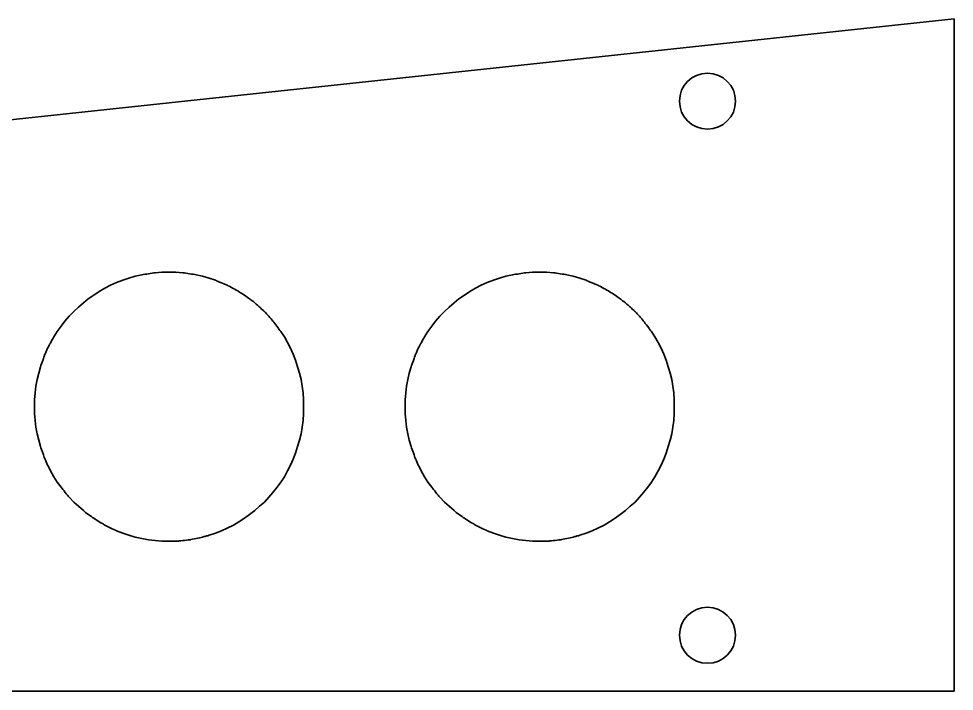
# Model space of a CAD drawing. Header units: centimetres. Extents: x 31 to 203, y -110 to 27.
# Drawn here: x 44.22 to 52.56, y -35.46 to -29.46 of the extents above; entities that cross this region are included whole.
import ezdxf

# ---------------------------------------------------------------- set-up
doc = ezdxf.new("R2010")
doc.units = ezdxf.units.CM
doc.header["$MEASUREMENT"] = 0
doc.layers.add('Layer 1', color=7, linetype='Continuous')

msp = doc.modelspace()

# ---------------------------------------------------------------- linework, layer by layer
at = {"layer": 'Layer 1', "lineweight": 35}
for points in [[(38.56124, -30.96074), (38.56124, -30.96074), (52.56124, -29.46074), (52.56124, -29.46074)], [(52.56124, -29.46074), (52.56124, -29.46074), (52.56124, -35.46074), (52.56124, -35.46074)], [(52.56124, -35.46074), (52.56124, -35.46074), (38.56124, -35.46074), (38.56124, -35.46074)]]:
    msp.add_open_spline(points, degree=3, dxfattribs=at)
for points in [[(50.61124, -30.19644), (50.61124, -30.05837), (50.49931, -29.94644), (50.36124, -29.94644), (50.22317, -29.94644), (50.11124, -30.05837), (50.11124, -30.19644), (50.11124, -30.33451), (50.22317, -30.44644), (50.36124, -30.44644), (50.49931, -30.44644), (50.61124, -30.33451), (50.61124, -30.19644)], [(50.61124, -34.96074), (50.61124, -34.82267), (50.49931, -34.71074), (50.36124, -34.71074), (50.22317, -34.71074), (50.11124, -34.82267), (50.11124, -34.96074), (50.11124, -35.09881), (50.22317, -35.21074), (50.36124, -35.21074), (50.49931, -35.21074), (50.61124, -35.09881), (50.61124, -34.96074)]]:
    msp.add_open_spline(points, degree=3, knots=[0, 0, 0, 0, 0.25, 0.25, 0.25, 0.5, 0.5, 0.5, 0.75, 0.75, 0.75, 1, 1, 1, 1], dxfattribs=at)
at = {"layer": 'Layer 1', "color": 250, "lineweight": 35}
for points in [[(45.56223, -31.72261), (45.56223, -31.72261), (45.49818, -31.72261), (45.49818, -31.72261), (45.49818, -31.72261), (45.43813, -31.72862), (45.43813, -31.72862), (45.43813, -31.72862), (45.42613, -31.72862), (45.42613, -31.72862), (45.42613, -31.72862), (45.41211, -31.73062), (45.41211, -31.73062), (45.41211, -31.73062), (45.3941, -31.73262), (45.3941, -31.73262), (45.3941, -31.73262), (45.37809, -31.73662), (45.37809, -31.73662), (45.37809, -31.73662), (45.36207, -31.73862), (45.36207, -31.73862), (45.36207, -31.73862), (45.34606, -31.74063), (45.34606, -31.74063), (45.34606, -31.74063), (45.33204, -31.74263), (45.33204, -31.74263), (45.33204, -31.74263), (45.32003, -31.74663), (45.32003, -31.74663), (45.32003, -31.74663), (45.25998, -31.75864), (45.25998, -31.75864), (45.25998, -31.75864), (45.20394, -31.77465), (45.20394, -31.77465), (45.20394, -31.77465), (45.14989, -31.79467), (45.14989, -31.79467), (45.14989, -31.79467), (45.09384, -31.81469), (45.09384, -31.81469), (45.09384, -31.81469), (45.0398, -31.83871), (45.0398, -31.83871), (45.0398, -31.83871), (44.98976, -31.86473), (44.98976, -31.86473), (44.98976, -31.86473), (44.93971, -31.89475), (44.93971, -31.89475), (44.93971, -31.89475), (44.88967, -31.92678), (44.88967, -31.92678), (44.88967, -31.92678), (44.84163, -31.96081), (44.84163, -31.96081), (44.84163, -31.96081), (44.7976, -31.99484), (44.7976, -31.99484), (44.7976, -31.99484), (44.75356, -32.03287), (44.75356, -32.03287), (44.75356, -32.03287), (44.71353, -32.0729), (44.71353, -32.0729), (44.71353, -32.0729), (44.67149, -32.11294), (44.67149, -32.11294), (44.67149, -32.11294), (44.63346, -32.15897), (44.63346, -32.15897), (44.63346, -32.15897), (44.59944, -32.20301), (44.59944, -32.20301), (44.59944, -32.20301), (44.5654, -32.25105), (44.5654, -32.25105), (44.5654, -32.25105), (44.53538, -32.29909), (44.53538, -32.29909), (44.53538, -32.29909), (44.52937, -32.3091), (44.52937, -32.3091), (44.52937, -32.3091), (44.52337, -32.31911), (44.52337, -32.31911), (44.52337, -32.31911), (44.51736, -32.32711), (44.51736, -32.32711), (44.51736, -32.32711), (44.51336, -32.33712), (44.51336, -32.33712), (44.51336, -32.33712), (44.50735, -32.34713), (44.50735, -32.34713), (44.50735, -32.34713), (44.50335, -32.35514), (44.50335, -32.35514), (44.50335, -32.35514), (44.50135, -32.35714), (44.50135, -32.35714), (44.50135, -32.35714), (44.50135, -32.35914), (44.50135, -32.35914), (44.50135, -32.35914), (44.49935, -32.36114), (44.49935, -32.36114), (44.49935, -32.36114), (44.49935, -32.36314), (44.49935, -32.36314), (44.49935, -32.36314), (44.49735, -32.36314), (44.49735, -32.36314), (44.49735, -32.36314), (44.49735, -32.36515), (44.49735, -32.36515), (44.49735, -32.36515), (44.49534, -32.36715), (44.49534, -32.36715), (44.49534, -32.36715), (44.49534, -32.36915), (44.49534, -32.36915), (44.49534, -32.36915), (44.49334, -32.37315), (44.49334, -32.37315), (44.49334, -32.37315), (44.48734, -32.38716), (44.48734, -32.38716), (44.48734, -32.38716), (44.47933, -32.40118), (44.47933, -32.40118), (44.47933, -32.40118), (44.47333, -32.41519), (44.47333, -32.41519), (44.47333, -32.41519), (44.46732, -32.4292), (44.46732, -32.4292), (44.46732, -32.4292), (44.46332, -32.43921), (44.46332, -32.43921), (44.46332, -32.43921), (44.45732, -32.44922), (44.45732, -32.44922), (44.45732, -32.44922), (44.45531, -32.45322), (44.45531, -32.45322), (44.45531, -32.45322), (44.45131, -32.46323), (44.45131, -32.46323), (44.45131, -32.46323), (44.45131, -32.46523), (44.45131, -32.46523), (44.45131, -32.46523), (44.4453, -32.47924), (44.4453, -32.47924), (44.4453, -32.47924), (44.44131, -32.49325), (44.44131, -32.49325), (44.44131, -32.49325), (44.43529, -32.50927), (44.43529, -32.50927), (44.43529, -32.50927), (44.42929, -32.52528), (44.42929, -32.52528), (44.42929, -32.52528), (44.42328, -32.53929), (44.42328, -32.53929), (44.42328, -32.53929), (44.41928, -32.5533), (44.41928, -32.5533), (44.41928, -32.5533), (44.41528, -32.56531), (44.41528, -32.56531), (44.41528, -32.56531), (44.39926, -32.62136), (44.39926, -32.62136), (44.39926, -32.62136), (44.38525, -32.67941), (44.38525, -32.67941), (44.38525, -32.67941), (44.37524, -32.73946), (44.37524, -32.73946), (44.37524, -32.73946), (44.36724, -32.79951), (44.36724, -32.79951), (44.36724, -32.79951), (44.36323, -32.85956), (44.36323, -32.85956), (44.36323, -32.85956), (44.36323, -32.87357), (44.36323, -32.87357), (44.36323, -32.87357), (44.36124, -32.88758), (44.36124, -32.88758), (44.36124, -32.88758), (44.36124, -32.9056), (44.36124, -32.9056), (44.36124, -32.9056), (44.36124, -32.92161), (44.36124, -32.92161), (44.36124, -32.92161), (44.36124, -32.93962), (44.36124, -32.93962), (44.36124, -32.93962), (44.36124, -32.95564), (44.36124, -32.95564), (44.36124, -32.95564), (44.36323, -32.96965), (44.36323, -32.96965), (44.36323, -32.96965), (44.36323, -32.98366), (44.36323, -32.98366), (44.36323, -32.98366), (44.36724, -33.04371), (44.36724, -33.04371), (44.36724, -33.04371), (44.37524, -33.10376), (44.37524, -33.10376), (44.37524, -33.10376), (44.38525, -33.16381), (44.38525, -33.16381), (44.38525, -33.16381), (44.39926, -33.22186), (44.39926, -33.22186), (44.39926, -33.22186), (44.41528, -33.27791), (44.41528, -33.27791), (44.41528, -33.27791), (44.41928, -33.28992), (44.41928, -33.28992), (44.41928, -33.28992), (44.42328, -33.30393), (44.42328, -33.30393), (44.42328, -33.30393), (44.42929, -33.31994), (44.42929, -33.31994), (44.42929, -33.31994), (44.43529, -33.33395), (44.43529, -33.33395), (44.43529, -33.33395), (44.44131, -33.34997), (44.44131, -33.34997), (44.44131, -33.34997), (44.4453, -33.36398), (44.4453, -33.36398), (44.4453, -33.36398), (44.44931, -33.37399), (44.44931, -33.37399), (44.44931, -33.37399), (44.45331, -33.38399), (44.45331, -33.38399), (44.45331, -33.38399), (44.45531, -33.386), (44.45531, -33.386), (44.45531, -33.386), (44.45531, -33.39), (44.45531, -33.39), (44.45531, -33.39), (44.45732, -33.392), (44.45732, -33.392), (44.45732, -33.392), (44.45732, -33.394), (44.45732, -33.394), (44.45732, -33.394), (44.45931, -33.39801), (44.45931, -33.39801), (44.45931, -33.39801), (44.46132, -33.40001), (44.46132, -33.40001), (44.46132, -33.40001), (44.46132, -33.40201), (44.46132, -33.40201), (44.46132, -33.40201), (44.46332, -33.40401), (44.46332, -33.40401), (44.46332, -33.40401), (44.46732, -33.41402), (44.46732, -33.41402), (44.46732, -33.41402), (44.47333, -33.42803), (44.47333, -33.42803), (44.47333, -33.42803), (44.47933, -33.44204), (44.47933, -33.44204), (44.47933, -33.44204), (44.48734, -33.45605), (44.48734, -33.45605), (44.48734, -33.45605), (44.49334, -33.47007), (44.49334, -33.47007), (44.49334, -33.47007), (44.50135, -33.48408), (44.50135, -33.48408), (44.50135, -33.48408), (44.50535, -33.49409), (44.50535, -33.49409), (44.50535, -33.49409), (44.53538, -33.54613), (44.53538, -33.54613), (44.53538, -33.54613), (44.5654, -33.59417), (44.5654, -33.59417), (44.5654, -33.59417), (44.59944, -33.64021), (44.59944, -33.64021), (44.59944, -33.64021), (44.60744, -33.65022), (44.60744, -33.65022), (44.60744, -33.65022), (44.61545, -33.66022), (44.61545, -33.66022), (44.61545, -33.66022), (44.62545, -33.67223), (44.62545, -33.67223), (44.62545, -33.67223), (44.63546, -33.68625), (44.63546, -33.68625), (44.63546, -33.68625), (44.64547, -33.69826), (44.64547, -33.69826), (44.64547, -33.69826), (44.65548, -33.71027), (44.65548, -33.71027), (44.65548, -33.71027), (44.66349, -33.72027), (44.66349, -33.72027), (44.66349, -33.72027), (44.67149, -33.73028), (44.67149, -33.73028), (44.67149, -33.73028), (44.71353, -33.77232), (44.71353, -33.77232), (44.71353, -33.77232), (44.75356, -33.81035), (44.75356, -33.81035), (44.75356, -33.81035), (44.7976, -33.84838), (44.7976, -33.84838), (44.7976, -33.84838), (44.8076, -33.85639), (44.8076, -33.85639), (44.8076, -33.85639), (44.81761, -33.86439), (44.81761, -33.86439), (44.81761, -33.86439), (44.82962, -33.8744), (44.82962, -33.8744), (44.82962, -33.8744), (44.84363, -33.88441), (44.84363, -33.88441), (44.84363, -33.88441), (44.85564, -33.89242), (44.85564, -33.89242), (44.85564, -33.89242), (44.86966, -33.90243), (44.86966, -33.90243), (44.86966, -33.90243), (44.87966, -33.91043), (44.87966, -33.91043), (44.87966, -33.91043), (44.88967, -33.91644), (44.88967, -33.91644), (44.88967, -33.91644), (44.90169, -33.92444), (44.90169, -33.92444), (44.90169, -33.92444), (44.91169, -33.93245), (44.91169, -33.93245), (44.91169, -33.93245), (44.9257, -33.94046), (44.9257, -33.94046), (44.9257, -33.94046), (44.93971, -33.94846), (44.93971, -33.94846), (44.93971, -33.94846), (44.95373, -33.95647), (44.95373, -33.95647), (44.95373, -33.95647), (44.96774, -33.96448), (44.96774, -33.96448), (44.96774, -33.96448), (44.97574, -33.97048), (44.97574, -33.97048), (44.97574, -33.97048), (44.98375, -33.97449), (44.98375, -33.97449), (44.98375, -33.97449), (44.99376, -33.98049), (44.99376, -33.98049), (44.99376, -33.98049), (44.99976, -33.98449), (44.99976, -33.98449), (44.99976, -33.98449), (45.01378, -33.9905), (45.01378, -33.9905), (45.01378, -33.9905), (45.02579, -33.9965), (45.02579, -33.9965), (45.02579, -33.9965), (45.0418, -34.00451), (45.0418, -34.00451), (45.0418, -34.00451), (45.05581, -34.01052), (45.05581, -34.01052), (45.05581, -34.01052), (45.06982, -34.01652), (45.06982, -34.01652), (45.06982, -34.01652), (45.08383, -34.02253), (45.08383, -34.02253), (45.08383, -34.02253), (45.09384, -34.02853), (45.09384, -34.02853), (45.09384, -34.02853), (45.14989, -34.05055), (45.14989, -34.05055), (45.14989, -34.05055), (45.20394, -34.06856), (45.20394, -34.06856), (45.20394, -34.06856), (45.25998, -34.08458), (45.25998, -34.08458), (45.25998, -34.08458), (45.32003, -34.09859), (45.32003, -34.09859), (45.32003, -34.09859), (45.37809, -34.1086), (45.37809, -34.1086), (45.37809, -34.1086), (45.43813, -34.1166), (45.43813, -34.1166), (45.43813, -34.1166), (45.49818, -34.12261), (45.49818, -34.12261), (45.49818, -34.12261), (45.51219, -34.12261), (45.51219, -34.12261), (45.51219, -34.12261), (45.5282, -34.12261), (45.5282, -34.12261), (45.5282, -34.12261), (45.54422, -34.12261), (45.54422, -34.12261), (45.54422, -34.12261), (45.56023, -34.12261), (45.56023, -34.12261), (45.56023, -34.12261), (45.57825, -34.12261), (45.57825, -34.12261), (45.57825, -34.12261), (45.59426, -34.12261), (45.59426, -34.12261), (45.59426, -34.12261), (45.60427, -34.12261), (45.60427, -34.12261), (45.60427, -34.12261), (45.61629, -34.12261), (45.61629, -34.12261), (45.61629, -34.12261), (45.62629, -34.12061), (45.62629, -34.12061), (45.62629, -34.12061), (45.6323, -34.12061), (45.6323, -34.12061), (45.6323, -34.12061), (45.6443, -34.12061), (45.6443, -34.12061), (45.6443, -34.12061), (45.65031, -34.11861), (45.65031, -34.11861), (45.65031, -34.11861), (45.66632, -34.11861), (45.66632, -34.11861), (45.66632, -34.11861), (45.68433, -34.1166), (45.68433, -34.1166), (45.68433, -34.1166), (45.70035, -34.1146), (45.70035, -34.1146), (45.70035, -34.1146), (45.71636, -34.1126), (45.71636, -34.1126), (45.71636, -34.1126), (45.73237, -34.1106), (45.73237, -34.1106), (45.73237, -34.1106), (45.74439, -34.1086), (45.74439, -34.1086), (45.74439, -34.1086), (45.75439, -34.1086), (45.75439, -34.1086), (45.75439, -34.1086), (45.75639, -34.1066), (45.75639, -34.1066), (45.75639, -34.1066), (45.77041, -34.10459), (45.77041, -34.10459), (45.77041, -34.10459), (45.78642, -34.10059), (45.78642, -34.10059), (45.78642, -34.10059), (45.80243, -34.09859), (45.80243, -34.09859), (45.80243, -34.09859), (45.81845, -34.09459), (45.81845, -34.09459), (45.81845, -34.09459), (45.83446, -34.09058), (45.83446, -34.09058), (45.83446, -34.09058), (45.84647, -34.08858), (45.84647, -34.08858), (45.84647, -34.08858), (45.85848, -34.08458), (45.85848, -34.08458), (45.85848, -34.08458), (45.87449, -34.08057), (45.87449, -34.08057), (45.87449, -34.08057), (45.8845, -34.07857), (45.8845, -34.07857), (45.8845, -34.07857), (45.89651, -34.07457), (45.89651, -34.07457), (45.89651, -34.07457), (45.90652, -34.07257), (45.90652, -34.07257), (45.90652, -34.07257), (45.91854, -34.06856), (45.91854, -34.06856), (45.91854, -34.06856), (45.97458, -34.05055), (45.97458, -34.05055), (45.97458, -34.05055), (46.02862, -34.02853), (46.02862, -34.02853), (46.02862, -34.02853), (46.08066, -34.00451), (46.08066, -34.00451), (46.08066, -34.00451), (46.13471, -33.97849), (46.13471, -33.97849), (46.13471, -33.97849), (46.18475, -33.95047), (46.18475, -33.95047), (46.18475, -33.95047), (46.23279, -33.91644), (46.23279, -33.91644), (46.23279, -33.91644), (46.27883, -33.88441), (46.27883, -33.88441), (46.27883, -33.88441), (46.32687, -33.84838), (46.32687, -33.84838), (46.32687, -33.84838), (46.36891, -33.81035), (46.36891, -33.81035), (46.36891, -33.81035), (46.41095, -33.77232), (46.41095, -33.77232), (46.41095, -33.77232), (46.45097, -33.73028), (46.45097, -33.73028), (46.45097, -33.73028), (46.487, -33.68625), (46.487, -33.68625), (46.487, -33.68625), (46.52504, -33.64021), (46.52504, -33.64021), (46.52504, -33.64021), (46.55706, -33.59417), (46.55706, -33.59417), (46.55706, -33.59417), (46.58909, -33.54613), (46.58909, -33.54613), (46.58909, -33.54613), (46.61712, -33.49409), (46.61712, -33.49409), (46.61712, -33.49409), (46.64313, -33.44204), (46.64313, -33.44204), (46.64313, -33.44204), (46.66715, -33.39), (46.66715, -33.39), (46.66715, -33.39), (46.68917, -33.33595), (46.68917, -33.33595), (46.68917, -33.33595), (46.70719, -33.27791), (46.70719, -33.27791), (46.70719, -33.27791), (46.7252, -33.22186), (46.7252, -33.22186), (46.7252, -33.22186), (46.73921, -33.16381), (46.73921, -33.16381), (46.73921, -33.16381), (46.74922, -33.10376), (46.74922, -33.10376), (46.74922, -33.10376), (46.75723, -33.04371), (46.75723, -33.04371), (46.75723, -33.04371), (46.76124, -32.98366), (46.76124, -32.98366), (46.76124, -32.98366), (46.76124, -32.96965), (46.76124, -32.96965), (46.76124, -32.96965), (46.76124, -32.95564), (46.76124, -32.95564), (46.76124, -32.95564), (46.76124, -32.93962), (46.76124, -32.93962), (46.76124, -32.93962), (46.76124, -32.92161), (46.76124, -32.92161), (46.76124, -32.92161), (46.76124, -32.9056), (46.76124, -32.9056), (46.76124, -32.9056), (46.76124, -32.88758), (46.76124, -32.88758), (46.76124, -32.88758), (46.76124, -32.87357), (46.76124, -32.87357), (46.76124, -32.87357), (46.76124, -32.85956), (46.76124, -32.85956), (46.76124, -32.85956), (46.75723, -32.79951), (46.75723, -32.79951), (46.75723, -32.79951), (46.74922, -32.73946), (46.74922, -32.73946), (46.74922, -32.73946), (46.73921, -32.67941), (46.73921, -32.67941), (46.73921, -32.67941), (46.7252, -32.62136), (46.7252, -32.62136), (46.7252, -32.62136), (46.70719, -32.56531), (46.70719, -32.56531), (46.70719, -32.56531), (46.68917, -32.50726), (46.68917, -32.50726), (46.68917, -32.50726), (46.66715, -32.45322), (46.66715, -32.45322), (46.66715, -32.45322), (46.64313, -32.40118), (46.64313, -32.40118), (46.64313, -32.40118), (46.61712, -32.34913), (46.61712, -32.34913), (46.61712, -32.34913), (46.58909, -32.29909), (46.58909, -32.29909), (46.58909, -32.29909), (46.55706, -32.25105), (46.55706, -32.25105), (46.55706, -32.25105), (46.54906, -32.24104), (46.54906, -32.24104), (46.54906, -32.24104), (46.54105, -32.22903), (46.54105, -32.22903), (46.54105, -32.22903), (46.53304, -32.21702), (46.53304, -32.21702), (46.53304, -32.21702), (46.52303, -32.20501), (46.52303, -32.20501), (46.52303, -32.20501), (46.51303, -32.191), (46.51303, -32.191), (46.51303, -32.191), (46.50302, -32.17899), (46.50302, -32.17899), (46.50302, -32.17899), (46.49501, -32.16698), (46.49501, -32.16698), (46.49501, -32.16698), (46.487, -32.15897), (46.487, -32.15897), (46.487, -32.15897), (46.481, -32.14897), (46.481, -32.14897), (46.481, -32.14897), (46.47099, -32.13896), (46.47099, -32.13896), (46.47099, -32.13896), (46.46098, -32.12695), (46.46098, -32.12695), (46.46098, -32.12695), (46.45097, -32.11494), (46.45097, -32.11494), (46.45097, -32.11494), (46.43896, -32.10293), (46.43896, -32.10293), (46.43896, -32.10293), (46.42896, -32.09292), (46.42896, -32.09292), (46.42896, -32.09292), (46.42295, -32.08491), (46.42295, -32.08491), (46.42295, -32.08491), (46.41494, -32.07691), (46.41494, -32.07691), (46.41494, -32.07691), (46.41494, -32.07691), (46.41494, -32.07691), (46.41494, -32.07691), (46.41294, -32.0749), (46.41294, -32.0749), (46.41294, -32.0749), (46.41095, -32.0749), (46.41095, -32.0749), (46.41095, -32.0749), (46.40894, -32.0729), (46.40894, -32.0729), (46.40894, -32.0729), (46.40694, -32.0709), (46.40694, -32.0709), (46.40694, -32.0709), (46.40694, -32.0689), (46.40694, -32.0689), (46.40694, -32.0689), (46.40494, -32.0669), (46.40494, -32.0669), (46.40494, -32.0669), (46.40293, -32.0649), (46.40293, -32.0649), (46.40293, -32.0649), (46.39493, -32.05889), (46.39493, -32.05889), (46.39493, -32.05889), (46.38692, -32.05088), (46.38692, -32.05088), (46.38692, -32.05088), (46.37892, -32.04288), (46.37892, -32.04288), (46.37892, -32.04288), (46.37091, -32.03487), (46.37091, -32.03487), (46.37091, -32.03487), (46.36291, -32.02887), (46.36291, -32.02887), (46.36291, -32.02887), (46.3589, -32.02486), (46.3589, -32.02486), (46.3589, -32.02486), (46.35089, -32.01686), (46.35089, -32.01686), (46.35089, -32.01686), (46.34889, -32.01686), (46.34889, -32.01686), (46.34889, -32.01686), (46.33688, -32.00685), (46.33688, -32.00685), (46.33688, -32.00685), (46.32487, -31.99684), (46.32487, -31.99684), (46.32487, -31.99684), (46.31286, -31.98483), (46.31286, -31.98483), (46.31286, -31.98483), (46.30085, -31.97682), (46.30085, -31.97682), (46.30085, -31.97682), (46.28884, -31.96681), (46.28884, -31.96681), (46.28884, -31.96681), (46.27883, -31.96081), (46.27883, -31.96081), (46.27883, -31.96081), (46.26882, -31.9528), (46.26882, -31.9528), (46.26882, -31.9528), (46.25881, -31.9448), (46.25881, -31.9448), (46.25881, -31.9448), (46.2448, -31.93679), (46.2448, -31.93679), (46.2448, -31.93679), (46.23279, -31.92678), (46.23279, -31.92678), (46.23279, -31.92678), (46.21878, -31.91877), (46.21878, -31.91877), (46.21878, -31.91877), (46.20677, -31.90877), (46.20677, -31.90877), (46.20677, -31.90877), (46.19876, -31.90476), (46.19876, -31.90476), (46.19876, -31.90476), (46.18876, -31.89876), (46.18876, -31.89876), (46.18876, -31.89876), (46.17875, -31.89275), (46.17875, -31.89275), (46.17875, -31.89275), (46.17474, -31.88875), (46.17474, -31.88875), (46.17474, -31.88875), (46.16073, -31.88274), (46.16073, -31.88274), (46.16073, -31.88274), (46.14672, -31.87474), (46.14672, -31.87474), (46.14672, -31.87474), (46.13271, -31.86673), (46.13271, -31.86673), (46.13271, -31.86673), (46.1187, -31.85872), (46.1187, -31.85872), (46.1187, -31.85872), (46.10468, -31.85072), (46.10468, -31.85072), (46.10468, -31.85072), (46.09668, -31.84671), (46.09668, -31.84671), (46.09668, -31.84671), (46.08667, -31.84271), (46.08667, -31.84271), (46.08667, -31.84271), (46.08467, -31.84071), (46.08467, -31.84071), (46.08467, -31.84071), (46.08267, -31.83871), (46.08267, -31.83871), (46.08267, -31.83871), (46.07866, -31.83871), (46.07866, -31.83871), (46.07866, -31.83871), (46.07667, -31.83671), (46.07667, -31.83671), (46.07667, -31.83671), (46.07266, -31.8347), (46.07266, -31.8347), (46.07266, -31.8347), (46.07066, -31.8347), (46.07066, -31.8347), (46.07066, -31.8347), (46.06865, -31.8327), (46.06865, -31.8327), (46.06865, -31.8327), (46.06465, -31.8327), (46.06465, -31.8327), (46.06465, -31.8327), (46.05664, -31.8287), (46.05664, -31.8287), (46.05664, -31.8287), (46.04263, -31.82269), (46.04263, -31.82269), (46.04263, -31.82269), (46.02862, -31.81669), (46.02862, -31.81669), (46.02862, -31.81669), (46.01261, -31.81068), (46.01261, -31.81068), (46.01261, -31.81068), (45.9986, -31.80468), (45.9986, -31.80468), (45.9986, -31.80468), (45.98458, -31.79867), (45.98458, -31.79867), (45.98458, -31.79867), (45.97458, -31.79467), (45.97458, -31.79467), (45.97458, -31.79467), (45.91854, -31.77465), (45.91854, -31.77465), (45.91854, -31.77465), (45.86048, -31.75864), (45.86048, -31.75864), (45.86048, -31.75864), (45.80443, -31.74663), (45.80443, -31.74663), (45.80443, -31.74663), (45.79242, -31.74263), (45.79242, -31.74263), (45.79242, -31.74263), (45.77641, -31.74063), (45.77641, -31.74063), (45.77641, -31.74063), (45.7604, -31.73862), (45.7604, -31.73862), (45.7604, -31.73862), (45.74439, -31.73662), (45.74439, -31.73662), (45.74439, -31.73662), (45.72838, -31.73262), (45.72838, -31.73262), (45.72838, -31.73262), (45.71237, -31.73062), (45.71237, -31.73062), (45.71237, -31.73062), (45.69835, -31.72862), (45.69835, -31.72862), (45.69835, -31.72862), (45.68433, -31.72862), (45.68433, -31.72862), (45.68433, -31.72862), (45.62228, -31.72261), (45.62228, -31.72261), (45.62228, -31.72261), (45.56223, -31.72261), (45.56223, -31.72261)], [(48.86632, -31.72261), (48.86632, -31.72261), (48.80227, -31.72261), (48.80227, -31.72261), (48.80227, -31.72261), (48.74222, -31.72862), (48.74222, -31.72862), (48.74222, -31.72862), (48.73022, -31.72862), (48.73022, -31.72862), (48.73022, -31.72862), (48.7162, -31.73062), (48.7162, -31.73062), (48.7162, -31.73062), (48.69819, -31.73262), (48.69819, -31.73262), (48.69819, -31.73262), (48.68218, -31.73662), (48.68218, -31.73662), (48.68218, -31.73662), (48.66616, -31.73862), (48.66616, -31.73862), (48.66616, -31.73862), (48.65015, -31.74063), (48.65015, -31.74063), (48.65015, -31.74063), (48.63613, -31.74263), (48.63613, -31.74263), (48.63613, -31.74263), (48.62412, -31.74663), (48.62412, -31.74663), (48.62412, -31.74663), (48.56407, -31.75864), (48.56407, -31.75864), (48.56407, -31.75864), (48.50803, -31.77465), (48.50803, -31.77465), (48.50803, -31.77465), (48.45398, -31.79467), (48.45398, -31.79467), (48.45398, -31.79467), (48.39793, -31.81469), (48.39793, -31.81469), (48.39793, -31.81469), (48.34389, -31.83871), (48.34389, -31.83871), (48.34389, -31.83871), (48.29385, -31.86473), (48.29385, -31.86473), (48.29385, -31.86473), (48.2438, -31.89475), (48.2438, -31.89475), (48.2438, -31.89475), (48.19376, -31.92678), (48.19376, -31.92678), (48.19376, -31.92678), (48.14572, -31.96081), (48.14572, -31.96081), (48.14572, -31.96081), (48.10169, -31.99484), (48.10169, -31.99484), (48.10169, -31.99484), (48.05765, -32.03287), (48.05765, -32.03287), (48.05765, -32.03287), (48.01762, -32.0729), (48.01762, -32.0729), (48.01762, -32.0729), (47.97558, -32.11294), (47.97558, -32.11294), (47.97558, -32.11294), (47.93755, -32.15897), (47.93755, -32.15897), (47.93755, -32.15897), (47.90353, -32.20301), (47.90353, -32.20301), (47.90353, -32.20301), (47.86949, -32.25105), (47.86949, -32.25105), (47.86949, -32.25105), (47.83947, -32.29909), (47.83947, -32.29909), (47.83947, -32.29909), (47.83346, -32.3091), (47.83346, -32.3091), (47.83346, -32.3091), (47.82746, -32.31911), (47.82746, -32.31911), (47.82746, -32.31911), (47.82145, -32.32711), (47.82145, -32.32711), (47.82145, -32.32711), (47.81745, -32.33712), (47.81745, -32.33712), (47.81745, -32.33712), (47.81144, -32.34713), (47.81144, -32.34713), (47.81144, -32.34713), (47.80744, -32.35514), (47.80744, -32.35514), (47.80744, -32.35514), (47.80544, -32.35714), (47.80544, -32.35714), (47.80544, -32.35714), (47.80544, -32.35914), (47.80544, -32.35914), (47.80544, -32.35914), (47.80344, -32.36114), (47.80344, -32.36114), (47.80344, -32.36114), (47.80344, -32.36314), (47.80344, -32.36314), (47.80344, -32.36314), (47.80144, -32.36314), (47.80144, -32.36314), (47.80144, -32.36314), (47.80144, -32.36515), (47.80144, -32.36515), (47.80144, -32.36515), (47.79943, -32.36715), (47.79943, -32.36715), (47.79943, -32.36715), (47.79943, -32.36915), (47.79943, -32.36915), (47.79943, -32.36915), (47.79743, -32.37315), (47.79743, -32.37315), (47.79743, -32.37315), (47.79143, -32.38716), (47.79143, -32.38716), (47.79143, -32.38716), (47.78342, -32.40118), (47.78342, -32.40118), (47.78342, -32.40118), (47.77742, -32.41519), (47.77742, -32.41519), (47.77742, -32.41519), (47.77141, -32.4292), (47.77141, -32.4292), (47.77141, -32.4292), (47.76741, -32.43921), (47.76741, -32.43921), (47.76741, -32.43921), (47.76141, -32.44922), (47.76141, -32.44922), (47.76141, -32.44922), (47.7594, -32.45322), (47.7594, -32.45322), (47.7594, -32.45322), (47.7554, -32.46323), (47.7554, -32.46323), (47.7554, -32.46323), (47.7554, -32.46523), (47.7554, -32.46523), (47.7554, -32.46523), (47.74939, -32.47924), (47.74939, -32.47924), (47.74939, -32.47924), (47.7454, -32.49325), (47.7454, -32.49325), (47.7454, -32.49325), (47.73938, -32.50927), (47.73938, -32.50927), (47.73938, -32.50927), (47.73338, -32.52528), (47.73338, -32.52528), (47.73338, -32.52528), (47.72737, -32.53929), (47.72737, -32.53929), (47.72737, -32.53929), (47.72337, -32.5533), (47.72337, -32.5533), (47.72337, -32.5533), (47.71937, -32.56531), (47.71937, -32.56531), (47.71937, -32.56531), (47.70335, -32.62136), (47.70335, -32.62136), (47.70335, -32.62136), (47.68934, -32.67941), (47.68934, -32.67941), (47.68934, -32.67941), (47.67933, -32.73946), (47.67933, -32.73946), (47.67933, -32.73946), (47.67133, -32.79951), (47.67133, -32.79951), (47.67133, -32.79951), (47.66732, -32.85956), (47.66732, -32.85956), (47.66732, -32.85956), (47.66732, -32.87357), (47.66732, -32.87357), (47.66732, -32.87357), (47.66533, -32.88758), (47.66533, -32.88758), (47.66533, -32.88758), (47.66533, -32.9056), (47.66533, -32.9056), (47.66533, -32.9056), (47.66533, -32.92161), (47.66533, -32.92161), (47.66533, -32.92161), (47.66533, -32.93962), (47.66533, -32.93962), (47.66533, -32.93962), (47.66533, -32.95564), (47.66533, -32.95564), (47.66533, -32.95564), (47.66732, -32.96965), (47.66732, -32.96965), (47.66732, -32.96965), (47.66732, -32.98366), (47.66732, -32.98366), (47.66732, -32.98366), (47.67133, -33.04371), (47.67133, -33.04371), (47.67133, -33.04371), (47.67933, -33.10376), (47.67933, -33.10376), (47.67933, -33.10376), (47.68934, -33.16381), (47.68934, -33.16381), (47.68934, -33.16381), (47.70335, -33.22186), (47.70335, -33.22186), (47.70335, -33.22186), (47.71937, -33.27791), (47.71937, -33.27791), (47.71937, -33.27791), (47.72337, -33.28992), (47.72337, -33.28992), (47.72337, -33.28992), (47.72737, -33.30393), (47.72737, -33.30393), (47.72737, -33.30393), (47.73338, -33.31994), (47.73338, -33.31994), (47.73338, -33.31994), (47.73938, -33.33395), (47.73938, -33.33395), (47.73938, -33.33395), (47.7454, -33.34997), (47.7454, -33.34997), (47.7454, -33.34997), (47.74939, -33.36398), (47.74939, -33.36398), (47.74939, -33.36398), (47.7534, -33.37399), (47.7534, -33.37399), (47.7534, -33.37399), (47.7574, -33.38399), (47.7574, -33.38399), (47.7574, -33.38399), (47.7594, -33.386), (47.7594, -33.386), (47.7594, -33.386), (47.7594, -33.39), (47.7594, -33.39), (47.7594, -33.39), (47.76141, -33.392), (47.76141, -33.392), (47.76141, -33.392), (47.76141, -33.394), (47.76141, -33.394), (47.76141, -33.394), (47.7634, -33.39801), (47.7634, -33.39801), (47.7634, -33.39801), (47.76541, -33.40001), (47.76541, -33.40001), (47.76541, -33.40001), (47.76541, -33.40201), (47.76541, -33.40201), (47.76541, -33.40201), (47.76741, -33.40401), (47.76741, -33.40401), (47.76741, -33.40401), (47.77141, -33.41402), (47.77141, -33.41402), (47.77141, -33.41402), (47.77742, -33.42803), (47.77742, -33.42803), (47.77742, -33.42803), (47.78342, -33.44204), (47.78342, -33.44204), (47.78342, -33.44204), (47.79143, -33.45605), (47.79143, -33.45605), (47.79143, -33.45605), (47.79743, -33.47007), (47.79743, -33.47007), (47.79743, -33.47007), (47.80544, -33.48408), (47.80544, -33.48408), (47.80544, -33.48408), (47.80944, -33.49409), (47.80944, -33.49409), (47.80944, -33.49409), (47.83947, -33.54613), (47.83947, -33.54613), (47.83947, -33.54613), (47.86949, -33.59417), (47.86949, -33.59417), (47.86949, -33.59417), (47.90353, -33.64021), (47.90353, -33.64021), (47.90353, -33.64021), (47.91153, -33.65022), (47.91153, -33.65022), (47.91153, -33.65022), (47.91954, -33.66022), (47.91954, -33.66022), (47.91954, -33.66022), (47.92954, -33.67223), (47.92954, -33.67223), (47.92954, -33.67223), (47.93955, -33.68625), (47.93955, -33.68625), (47.93955, -33.68625), (47.94956, -33.69826), (47.94956, -33.69826), (47.94956, -33.69826), (47.95957, -33.71027), (47.95957, -33.71027), (47.95957, -33.71027), (47.96758, -33.72027), (47.96758, -33.72027), (47.96758, -33.72027), (47.97558, -33.73028), (47.97558, -33.73028), (47.97558, -33.73028), (48.01762, -33.77232), (48.01762, -33.77232), (48.01762, -33.77232), (48.05765, -33.81035), (48.05765, -33.81035), (48.05765, -33.81035), (48.10169, -33.84838), (48.10169, -33.84838), (48.10169, -33.84838), (48.11169, -33.85639), (48.11169, -33.85639), (48.11169, -33.85639), (48.1217, -33.86439), (48.1217, -33.86439), (48.1217, -33.86439), (48.13371, -33.8744), (48.13371, -33.8744), (48.13371, -33.8744), (48.14772, -33.88441), (48.14772, -33.88441), (48.14772, -33.88441), (48.15973, -33.89242), (48.15973, -33.89242), (48.15973, -33.89242), (48.17375, -33.90243), (48.17375, -33.90243), (48.17375, -33.90243), (48.18375, -33.91043), (48.18375, -33.91043), (48.18375, -33.91043), (48.19376, -33.91644), (48.19376, -33.91644), (48.19376, -33.91644), (48.20578, -33.92444), (48.20578, -33.92444), (48.20578, -33.92444), (48.21578, -33.93245), (48.21578, -33.93245), (48.21578, -33.93245), (48.22979, -33.94046), (48.22979, -33.94046), (48.22979, -33.94046), (48.2438, -33.94846), (48.2438, -33.94846), (48.2438, -33.94846), (48.25782, -33.95647), (48.25782, -33.95647), (48.25782, -33.95647), (48.27183, -33.96448), (48.27183, -33.96448), (48.27183, -33.96448), (48.27983, -33.97048), (48.27983, -33.97048), (48.27983, -33.97048), (48.28784, -33.97449), (48.28784, -33.97449), (48.28784, -33.97449), (48.29785, -33.98049), (48.29785, -33.98049), (48.29785, -33.98049), (48.30385, -33.98449), (48.30385, -33.98449), (48.30385, -33.98449), (48.31787, -33.9905), (48.31787, -33.9905), (48.31787, -33.9905), (48.32988, -33.9965), (48.32988, -33.9965), (48.32988, -33.9965), (48.34589, -34.00451), (48.34589, -34.00451), (48.34589, -34.00451), (48.3599, -34.01052), (48.3599, -34.01052), (48.3599, -34.01052), (48.37391, -34.01652), (48.37391, -34.01652), (48.37391, -34.01652), (48.38792, -34.02253), (48.38792, -34.02253), (48.38792, -34.02253), (48.39793, -34.02853), (48.39793, -34.02853), (48.39793, -34.02853), (48.45398, -34.05055), (48.45398, -34.05055), (48.45398, -34.05055), (48.50803, -34.06856), (48.50803, -34.06856), (48.50803, -34.06856), (48.56407, -34.08458), (48.56407, -34.08458), (48.56407, -34.08458), (48.62412, -34.09859), (48.62412, -34.09859), (48.62412, -34.09859), (48.68218, -34.1086), (48.68218, -34.1086), (48.68218, -34.1086), (48.74222, -34.1166), (48.74222, -34.1166), (48.74222, -34.1166), (48.80227, -34.12261), (48.80227, -34.12261), (48.80227, -34.12261), (48.81628, -34.12261), (48.81628, -34.12261), (48.81628, -34.12261), (48.83229, -34.12261), (48.83229, -34.12261), (48.83229, -34.12261), (48.84831, -34.12261), (48.84831, -34.12261), (48.84831, -34.12261), (48.86432, -34.12261), (48.86432, -34.12261), (48.86432, -34.12261), (48.88234, -34.12261), (48.88234, -34.12261), (48.88234, -34.12261), (48.89835, -34.12261), (48.89835, -34.12261), (48.89835, -34.12261), (48.90836, -34.12261), (48.90836, -34.12261), (48.90836, -34.12261), (48.92038, -34.12261), (48.92038, -34.12261), (48.92038, -34.12261), (48.93038, -34.12061), (48.93038, -34.12061), (48.93038, -34.12061), (48.93639, -34.12061), (48.93639, -34.12061), (48.93639, -34.12061), (48.94839, -34.12061), (48.94839, -34.12061), (48.94839, -34.12061), (48.9544, -34.11861), (48.9544, -34.11861), (48.9544, -34.11861), (48.97041, -34.11861), (48.97041, -34.11861), (48.97041, -34.11861), (48.98842, -34.1166), (48.98842, -34.1166), (48.98842, -34.1166), (49.00444, -34.1146), (49.00444, -34.1146), (49.00444, -34.1146), (49.02045, -34.1126), (49.02045, -34.1126), (49.02045, -34.1126), (49.03646, -34.1106), (49.03646, -34.1106), (49.03646, -34.1106), (49.04848, -34.1086), (49.04848, -34.1086), (49.04848, -34.1086), (49.05848, -34.1086), (49.05848, -34.1086), (49.05848, -34.1086), (49.06048, -34.1066), (49.06048, -34.1066), (49.06048, -34.1066), (49.0745, -34.10459), (49.0745, -34.10459), (49.0745, -34.10459), (49.09051, -34.10059), (49.09051, -34.10059), (49.09051, -34.10059), (49.10652, -34.09859), (49.10652, -34.09859), (49.10652, -34.09859), (49.12254, -34.09459), (49.12254, -34.09459), (49.12254, -34.09459), (49.13855, -34.09058), (49.13855, -34.09058), (49.13855, -34.09058), (49.15056, -34.08858), (49.15056, -34.08858), (49.15056, -34.08858), (49.16257, -34.08458), (49.16257, -34.08458), (49.16257, -34.08458), (49.17858, -34.08057), (49.17858, -34.08057), (49.17858, -34.08057), (49.18859, -34.07857), (49.18859, -34.07857), (49.18859, -34.07857), (49.2006, -34.07457), (49.2006, -34.07457), (49.2006, -34.07457), (49.21061, -34.07257), (49.21061, -34.07257), (49.21061, -34.07257), (49.22263, -34.06856), (49.22263, -34.06856), (49.22263, -34.06856), (49.27867, -34.05055), (49.27867, -34.05055), (49.27867, -34.05055), (49.33271, -34.02853), (49.33271, -34.02853), (49.33271, -34.02853), (49.38475, -34.00451), (49.38475, -34.00451), (49.38475, -34.00451), (49.4388, -33.97849), (49.4388, -33.97849), (49.4388, -33.97849), (49.48884, -33.95047), (49.48884, -33.95047), (49.48884, -33.95047), (49.53688, -33.91644), (49.53688, -33.91644), (49.53688, -33.91644), (49.58292, -33.88441), (49.58292, -33.88441), (49.58292, -33.88441), (49.63096, -33.84838), (49.63096, -33.84838), (49.63096, -33.84838), (49.673, -33.81035), (49.673, -33.81035), (49.673, -33.81035), (49.71504, -33.77232), (49.71504, -33.77232), (49.71504, -33.77232), (49.75506, -33.73028), (49.75506, -33.73028), (49.75506, -33.73028), (49.79109, -33.68625), (49.79109, -33.68625), (49.79109, -33.68625), (49.82913, -33.64021), (49.82913, -33.64021), (49.82913, -33.64021), (49.86115, -33.59417), (49.86115, -33.59417), (49.86115, -33.59417), (49.89318, -33.54613), (49.89318, -33.54613), (49.89318, -33.54613), (49.92121, -33.49409), (49.92121, -33.49409), (49.92121, -33.49409), (49.94722, -33.44204), (49.94722, -33.44204), (49.94722, -33.44204), (49.97124, -33.39), (49.97124, -33.39), (49.97124, -33.39), (49.99326, -33.33595), (49.99326, -33.33595), (49.99326, -33.33595), (50.01128, -33.27791), (50.01128, -33.27791), (50.01128, -33.27791), (50.02929, -33.22186), (50.02929, -33.22186), (50.02929, -33.22186), (50.0433, -33.16381), (50.0433, -33.16381), (50.0433, -33.16381), (50.05331, -33.10376), (50.05331, -33.10376), (50.05331, -33.10376), (50.06132, -33.04371), (50.06132, -33.04371), (50.06132, -33.04371), (50.06533, -32.98366), (50.06533, -32.98366), (50.06533, -32.98366), (50.06533, -32.96965), (50.06533, -32.96965), (50.06533, -32.96965), (50.06533, -32.95564), (50.06533, -32.95564), (50.06533, -32.95564), (50.06533, -32.93962), (50.06533, -32.93962), (50.06533, -32.93962), (50.06533, -32.92161), (50.06533, -32.92161), (50.06533, -32.92161), (50.06533, -32.9056), (50.06533, -32.9056), (50.06533, -32.9056), (50.06533, -32.88758), (50.06533, -32.88758), (50.06533, -32.88758), (50.06533, -32.87357), (50.06533, -32.87357), (50.06533, -32.87357), (50.06533, -32.85956), (50.06533, -32.85956), (50.06533, -32.85956), (50.06132, -32.79951), (50.06132, -32.79951), (50.06132, -32.79951), (50.05331, -32.73946), (50.05331, -32.73946), (50.05331, -32.73946), (50.0433, -32.67941), (50.0433, -32.67941), (50.0433, -32.67941), (50.02929, -32.62136), (50.02929, -32.62136), (50.02929, -32.62136), (50.01128, -32.56531), (50.01128, -32.56531), (50.01128, -32.56531), (49.99326, -32.50726), (49.99326, -32.50726), (49.99326, -32.50726), (49.97124, -32.45322), (49.97124, -32.45322), (49.97124, -32.45322), (49.94722, -32.40118), (49.94722, -32.40118), (49.94722, -32.40118), (49.92121, -32.34913), (49.92121, -32.34913), (49.92121, -32.34913), (49.89318, -32.29909), (49.89318, -32.29909), (49.89318, -32.29909), (49.86115, -32.25105), (49.86115, -32.25105), (49.86115, -32.25105), (49.85315, -32.24104), (49.85315, -32.24104), (49.85315, -32.24104), (49.84514, -32.22903), (49.84514, -32.22903), (49.84514, -32.22903), (49.83713, -32.21702), (49.83713, -32.21702), (49.83713, -32.21702), (49.82712, -32.20501), (49.82712, -32.20501), (49.82712, -32.20501), (49.81712, -32.191), (49.81712, -32.191), (49.81712, -32.191), (49.80711, -32.17899), (49.80711, -32.17899), (49.80711, -32.17899), (49.7991, -32.16698), (49.7991, -32.16698), (49.7991, -32.16698), (49.79109, -32.15897), (49.79109, -32.15897), (49.79109, -32.15897), (49.78509, -32.14897), (49.78509, -32.14897), (49.78509, -32.14897), (49.77508, -32.13896), (49.77508, -32.13896), (49.77508, -32.13896), (49.76507, -32.12695), (49.76507, -32.12695), (49.76507, -32.12695), (49.75506, -32.11494), (49.75506, -32.11494), (49.75506, -32.11494), (49.74305, -32.10293), (49.74305, -32.10293), (49.74305, -32.10293), (49.73305, -32.09292), (49.73305, -32.09292), (49.73305, -32.09292), (49.72704, -32.08491), (49.72704, -32.08491), (49.72704, -32.08491), (49.71903, -32.07691), (49.71903, -32.07691), (49.71903, -32.07691), (49.71903, -32.07691), (49.71903, -32.07691), (49.71903, -32.07691), (49.71703, -32.0749), (49.71703, -32.0749), (49.71703, -32.0749), (49.71504, -32.0749), (49.71504, -32.0749), (49.71504, -32.0749), (49.71303, -32.0729), (49.71303, -32.0729), (49.71303, -32.0729), (49.71103, -32.0709), (49.71103, -32.0709), (49.71103, -32.0709), (49.71103, -32.0689), (49.71103, -32.0689), (49.71103, -32.0689), (49.70903, -32.0669), (49.70903, -32.0669), (49.70903, -32.0669), (49.70702, -32.0649), (49.70702, -32.0649), (49.70702, -32.0649), (49.69902, -32.05889), (49.69902, -32.05889), (49.69902, -32.05889), (49.69101, -32.05088), (49.69101, -32.05088), (49.69101, -32.05088), (49.68301, -32.04288), (49.68301, -32.04288), (49.68301, -32.04288), (49.675, -32.03487), (49.675, -32.03487), (49.675, -32.03487), (49.667, -32.02887), (49.667, -32.02887), (49.667, -32.02887), (49.66299, -32.02486), (49.66299, -32.02486), (49.66299, -32.02486), (49.65498, -32.01686), (49.65498, -32.01686), (49.65498, -32.01686), (49.65298, -32.01686), (49.65298, -32.01686), (49.65298, -32.01686), (49.64097, -32.00685), (49.64097, -32.00685), (49.64097, -32.00685), (49.62896, -31.99684), (49.62896, -31.99684), (49.62896, -31.99684), (49.61695, -31.98483), (49.61695, -31.98483), (49.61695, -31.98483), (49.60494, -31.97682), (49.60494, -31.97682), (49.60494, -31.97682), (49.59293, -31.96681), (49.59293, -31.96681), (49.59293, -31.96681), (49.58292, -31.96081), (49.58292, -31.96081), (49.58292, -31.96081), (49.57291, -31.9528), (49.57291, -31.9528), (49.57291, -31.9528), (49.5629, -31.9448), (49.5629, -31.9448), (49.5629, -31.9448), (49.54889, -31.93679), (49.54889, -31.93679), (49.54889, -31.93679), (49.53688, -31.92678), (49.53688, -31.92678), (49.53688, -31.92678), (49.52287, -31.91877), (49.52287, -31.91877), (49.52287, -31.91877), (49.51086, -31.90877), (49.51086, -31.90877), (49.51086, -31.90877), (49.50285, -31.90476), (49.50285, -31.90476), (49.50285, -31.90476), (49.49285, -31.89876), (49.49285, -31.89876), (49.49285, -31.89876), (49.48284, -31.89275), (49.48284, -31.89275), (49.48284, -31.89275), (49.47883, -31.88875), (49.47883, -31.88875), (49.47883, -31.88875), (49.46482, -31.88274), (49.46482, -31.88274), (49.46482, -31.88274), (49.45081, -31.87474), (49.45081, -31.87474), (49.45081, -31.87474), (49.4368, -31.86673), (49.4368, -31.86673), (49.4368, -31.86673), (49.42279, -31.85872), (49.42279, -31.85872), (49.42279, -31.85872), (49.40877, -31.85072), (49.40877, -31.85072), (49.40877, -31.85072), (49.40077, -31.84671), (49.40077, -31.84671), (49.40077, -31.84671), (49.39076, -31.84271), (49.39076, -31.84271), (49.39076, -31.84271), (49.38876, -31.84071), (49.38876, -31.84071), (49.38876, -31.84071), (49.38676, -31.83871), (49.38676, -31.83871), (49.38676, -31.83871), (49.38275, -31.83871), (49.38275, -31.83871), (49.38275, -31.83871), (49.38076, -31.83671), (49.38076, -31.83671), (49.38076, -31.83671), (49.37675, -31.8347), (49.37675, -31.8347), (49.37675, -31.8347), (49.37475, -31.8347), (49.37475, -31.8347), (49.37475, -31.8347), (49.37274, -31.8327), (49.37274, -31.8327), (49.37274, -31.8327), (49.36874, -31.8327), (49.36874, -31.8327), (49.36874, -31.8327), (49.36073, -31.8287), (49.36073, -31.8287), (49.36073, -31.8287), (49.34672, -31.82269), (49.34672, -31.82269), (49.34672, -31.82269), (49.33271, -31.81669), (49.33271, -31.81669), (49.33271, -31.81669), (49.3167, -31.81068), (49.3167, -31.81068), (49.3167, -31.81068), (49.30269, -31.80468), (49.30269, -31.80468), (49.30269, -31.80468), (49.28867, -31.79867), (49.28867, -31.79867), (49.28867, -31.79867), (49.27867, -31.79467), (49.27867, -31.79467), (49.27867, -31.79467), (49.22263, -31.77465), (49.22263, -31.77465), (49.22263, -31.77465), (49.16457, -31.75864), (49.16457, -31.75864), (49.16457, -31.75864), (49.10852, -31.74663), (49.10852, -31.74663), (49.10852, -31.74663), (49.09651, -31.74263), (49.09651, -31.74263), (49.09651, -31.74263), (49.0805, -31.74063), (49.0805, -31.74063), (49.0805, -31.74063), (49.06449, -31.73862), (49.06449, -31.73862), (49.06449, -31.73862), (49.04848, -31.73662), (49.04848, -31.73662), (49.04848, -31.73662), (49.03247, -31.73262), (49.03247, -31.73262), (49.03247, -31.73262), (49.01646, -31.73062), (49.01646, -31.73062), (49.01646, -31.73062), (49.00244, -31.72862), (49.00244, -31.72862), (49.00244, -31.72862), (48.98842, -31.72862), (48.98842, -31.72862), (48.98842, -31.72862), (48.92637, -31.72261), (48.92637, -31.72261), (48.92637, -31.72261), (48.86632, -31.72261), (48.86632, -31.72261)]]:
    msp.add_open_spline(points, degree=3, knots=[0, 0, 0, 0, 0.0032895, 0.0032895, 0.0032895, 0.0065789, 0.0065789, 0.0065789, 0.0098684, 0.0098684, 0.0098684, 0.0131579, 0.0131579, 0.0131579, 0.0164474, 0.0164474, 0.0164474, 0.0197368, 0.0197368, 0.0197368, 0.0230263, 0.0230263, 0.0230263, 0.0263158, 0.0263158, 0.0263158, 0.0296053, 0.0296053, 0.0296053, 0.0328947, 0.0328947, 0.0328947, 0.0361842, 0.0361842, 0.0361842, 0.0394737, 0.0394737, 0.0394737, 0.0427632, 0.0427632, 0.0427632, 0.0460526, 0.0460526, 0.0460526, 0.0493421, 0.0493421, 0.0493421, 0.0526316, 0.0526316, 0.0526316, 0.0559211, 0.0559211, 0.0559211, 0.0592105, 0.0592105, 0.0592105, 0.0625, 0.0625, 0.0625, 0.0657895, 0.0657895, 0.0657895, 0.0690789, 0.0690789, 0.0690789, 0.0723684, 0.0723684, 0.0723684, 0.0756579, 0.0756579, 0.0756579, 0.0789474, 0.0789474, 0.0789474, 0.0822368, 0.0822368, 0.0822368, 0.0855263, 0.0855263, 0.0855263, 0.0888158, 0.0888158, 0.0888158, 0.0921053, 0.0921053, 0.0921053, 0.0953947, 0.0953947, 0.0953947, 0.0986842, 0.0986842, 0.0986842, 0.1019737, 0.1019737, 0.1019737, 0.1052632, 0.1052632, 0.1052632, 0.1085526, 0.1085526, 0.1085526, 0.1118421, 0.1118421, 0.1118421, 0.1151316, 0.1151316, 0.1151316, 0.1184211, 0.1184211, 0.1184211, 0.1217105, 0.1217105, 0.1217105, 0.125, 0.125, 0.125, 0.1282895, 0.1282895, 0.1282895, 0.1315789, 0.1315789, 0.1315789, 0.1348684, 0.1348684, 0.1348684, 0.1381579, 0.1381579, 0.1381579, 0.1414474, 0.1414474, 0.1414474, 0.1447368, 0.1447368, 0.1447368, 0.1480263, 0.1480263, 0.1480263, 0.1513158, 0.1513158, 0.1513158, 0.1546053, 0.1546053, 0.1546053, 0.1578947, 0.1578947, 0.1578947, 0.1611842, 0.1611842, 0.1611842, 0.1644737, 0.1644737, 0.1644737, 0.1677632, 0.1677632, 0.1677632, 0.1710526, 0.1710526, 0.1710526, 0.1743421, 0.1743421, 0.1743421, 0.1776316, 0.1776316, 0.1776316, 0.1809211, 0.1809211, 0.1809211, 0.1842105, 0.1842105, 0.1842105, 0.1875, 0.1875, 0.1875, 0.1907895, 0.1907895, 0.1907895, 0.1940789, 0.1940789, 0.1940789, 0.1973684, 0.1973684, 0.1973684, 0.2006579, 0.2006579, 0.2006579, 0.2039474, 0.2039474, 0.2039474, 0.2072368, 0.2072368, 0.2072368, 0.2105263, 0.2105263, 0.2105263, 0.2138158, 0.2138158, 0.2138158, 0.2171053, 0.2171053, 0.2171053, 0.2203947, 0.2203947, 0.2203947, 0.2236842, 0.2236842, 0.2236842, 0.2269737, 0.2269737, 0.2269737, 0.2302632, 0.2302632, 0.2302632, 0.2335526, 0.2335526, 0.2335526, 0.2368421, 0.2368421, 0.2368421, 0.2401316, 0.2401316, 0.2401316, 0.2434211, 0.2434211, 0.2434211, 0.2467105, 0.2467105, 0.2467105, 0.25, 0.25, 0.25, 0.2532895, 0.2532895, 0.2532895, 0.2565789, 0.2565789, 0.2565789, 0.2598684, 0.2598684, 0.2598684, 0.2631579, 0.2631579, 0.2631579, 0.2664474, 0.2664474, 0.2664474, 0.2697368, 0.2697368, 0.2697368, 0.2730263, 0.2730263, 0.2730263, 0.2763158, 0.2763158, 0.2763158, 0.2796053, 0.2796053, 0.2796053, 0.2828947, 0.2828947, 0.2828947, 0.2861842, 0.2861842, 0.2861842, 0.2894737, 0.2894737, 0.2894737, 0.2927632, 0.2927632, 0.2927632, 0.2960526, 0.2960526, 0.2960526, 0.2993421, 0.2993421, 0.2993421, 0.3026316, 0.3026316, 0.3026316, 0.3059211, 0.3059211, 0.3059211, 0.3092105, 0.3092105, 0.3092105, 0.3125, 0.3125, 0.3125, 0.3157895, 0.3157895, 0.3157895, 0.3190789, 0.3190789, 0.3190789, 0.3223684, 0.3223684, 0.3223684, 0.3256579, 0.3256579, 0.3256579, 0.3289474, 0.3289474, 0.3289474, 0.3322368, 0.3322368, 0.3322368, 0.3355263, 0.3355263, 0.3355263, 0.3388158, 0.3388158, 0.3388158, 0.3421053, 0.3421053, 0.3421053, 0.3453947, 0.3453947, 0.3453947, 0.3486842, 0.3486842, 0.3486842, 0.3519737, 0.3519737, 0.3519737, 0.3552632, 0.3552632, 0.3552632, 0.3585526, 0.3585526, 0.3585526, 0.3618421, 0.3618421, 0.3618421, 0.3651316, 0.3651316, 0.3651316, 0.3684211, 0.3684211, 0.3684211, 0.3717105, 0.3717105, 0.3717105, 0.375, 0.375, 0.375, 0.3782895, 0.3782895, 0.3782895, 0.3815789, 0.3815789, 0.3815789, 0.3848684, 0.3848684, 0.3848684, 0.3881579, 0.3881579, 0.3881579, 0.3914474, 0.3914474, 0.3914474, 0.3947368, 0.3947368, 0.3947368, 0.3980263, 0.3980263, 0.3980263, 0.4013158, 0.4013158, 0.4013158, 0.4046053, 0.4046053, 0.4046053, 0.4078947, 0.4078947, 0.4078947, 0.4111842, 0.4111842, 0.4111842, 0.4144737, 0.4144737, 0.4144737, 0.4177632, 0.4177632, 0.4177632, 0.4210526, 0.4210526, 0.4210526, 0.4243421, 0.4243421, 0.4243421, 0.4276316, 0.4276316, 0.4276316, 0.4309211, 0.4309211, 0.4309211, 0.4342105, 0.4342105, 0.4342105, 0.4375, 0.4375, 0.4375, 0.4407895, 0.4407895, 0.4407895, 0.4440789, 0.4440789, 0.4440789, 0.4473684, 0.4473684, 0.4473684, 0.4506579, 0.4506579, 0.4506579, 0.4539474, 0.4539474, 0.4539474, 0.4572368, 0.4572368, 0.4572368, 0.4605263, 0.4605263, 0.4605263, 0.4638158, 0.4638158, 0.4638158, 0.4671053, 0.4671053, 0.4671053, 0.4703947, 0.4703947, 0.4703947, 0.4736842, 0.4736842, 0.4736842, 0.4769737, 0.4769737, 0.4769737, 0.4802632, 0.4802632, 0.4802632, 0.4835526, 0.4835526, 0.4835526, 0.4868421, 0.4868421, 0.4868421, 0.4901316, 0.4901316, 0.4901316, 0.4934211, 0.4934211, 0.4934211, 0.4967105, 0.4967105, 0.4967105, 0.5, 0.5, 0.5, 0.5032895, 0.5032895, 0.5032895, 0.5065789, 0.5065789, 0.5065789, 0.5098684, 0.5098684, 0.5098684, 0.5131579, 0.5131579, 0.5131579, 0.5164474, 0.5164474, 0.5164474, 0.5197368, 0.5197368, 0.5197368, 0.5230263, 0.5230263, 0.5230263, 0.5263158, 0.5263158, 0.5263158, 0.5296053, 0.5296053, 0.5296053, 0.5328947, 0.5328947, 0.5328947, 0.5361842, 0.5361842, 0.5361842, 0.5394737, 0.5394737, 0.5394737, 0.5427632, 0.5427632, 0.5427632, 0.5460526, 0.5460526, 0.5460526, 0.5493421, 0.5493421, 0.5493421, 0.5526316, 0.5526316, 0.5526316, 0.5559211, 0.5559211, 0.5559211, 0.5592105, 0.5592105, 0.5592105, 0.5625, 0.5625, 0.5625, 0.5657895, 0.5657895, 0.5657895, 0.5690789, 0.5690789, 0.5690789, 0.5723684, 0.5723684, 0.5723684, 0.5756579, 0.5756579, 0.5756579, 0.5789474, 0.5789474, 0.5789474, 0.5822368, 0.5822368, 0.5822368, 0.5855263, 0.5855263, 0.5855263, 0.5888158, 0.5888158, 0.5888158, 0.5921053, 0.5921053, 0.5921053, 0.5953947, 0.5953947, 0.5953947, 0.5986842, 0.5986842, 0.5986842, 0.6019737, 0.6019737, 0.6019737, 0.6052632, 0.6052632, 0.6052632, 0.6085526, 0.6085526, 0.6085526, 0.6118421, 0.6118421, 0.6118421, 0.6151316, 0.6151316, 0.6151316, 0.6184211, 0.6184211, 0.6184211, 0.6217105, 0.6217105, 0.6217105, 0.625, 0.625, 0.625, 0.6282895, 0.6282895, 0.6282895, 0.6315789, 0.6315789, 0.6315789, 0.6348684, 0.6348684, 0.6348684, 0.6381579, 0.6381579, 0.6381579, 0.6414474, 0.6414474, 0.6414474, 0.6447368, 0.6447368, 0.6447368, 0.6480263, 0.6480263, 0.6480263, 0.6513158, 0.6513158, 0.6513158, 0.6546053, 0.6546053, 0.6546053, 0.6578947, 0.6578947, 0.6578947, 0.6611842, 0.6611842, 0.6611842, 0.6644737, 0.6644737, 0.6644737, 0.6677632, 0.6677632, 0.6677632, 0.6710526, 0.6710526, 0.6710526, 0.6743421, 0.6743421, 0.6743421, 0.6776316, 0.6776316, 0.6776316, 0.6809211, 0.6809211, 0.6809211, 0.6842105, 0.6842105, 0.6842105, 0.6875, 0.6875, 0.6875, 0.6907895, 0.6907895, 0.6907895, 0.6940789, 0.6940789, 0.6940789, 0.6973684, 0.6973684, 0.6973684, 0.7006579, 0.7006579, 0.7006579, 0.7039474, 0.7039474, 0.7039474, 0.7072368, 0.7072368, 0.7072368, 0.7105263, 0.7105263, 0.7105263, 0.7138158, 0.7138158, 0.7138158, 0.7171053, 0.7171053, 0.7171053, 0.7203947, 0.7203947, 0.7203947, 0.7236842, 0.7236842, 0.7236842, 0.7269737, 0.7269737, 0.7269737, 0.7302632, 0.7302632, 0.7302632, 0.7335526, 0.7335526, 0.7335526, 0.7368421, 0.7368421, 0.7368421, 0.7401316, 0.7401316, 0.7401316, 0.7434211, 0.7434211, 0.7434211, 0.7467105, 0.7467105, 0.7467105, 0.75, 0.75, 0.75, 0.7532895, 0.7532895, 0.7532895, 0.7565789, 0.7565789, 0.7565789, 0.7598684, 0.7598684, 0.7598684, 0.7631579, 0.7631579, 0.7631579, 0.7664474, 0.7664474, 0.7664474, 0.7697368, 0.7697368, 0.7697368, 0.7730263, 0.7730263, 0.7730263, 0.7763158, 0.7763158, 0.7763158, 0.7796053, 0.7796053, 0.7796053, 0.7828947, 0.7828947, 0.7828947, 0.7861842, 0.7861842, 0.7861842, 0.7894737, 0.7894737, 0.7894737, 0.7927632, 0.7927632, 0.7927632, 0.7960526, 0.7960526, 0.7960526, 0.7993421, 0.7993421, 0.7993421, 0.8026316, 0.8026316, 0.8026316, 0.8059211, 0.8059211, 0.8059211, 0.8092105, 0.8092105, 0.8092105, 0.8125, 0.8125, 0.8125, 0.8157895, 0.8157895, 0.8157895, 0.8190789, 0.8190789, 0.8190789, 0.8223684, 0.8223684, 0.8223684, 0.8256579, 0.8256579, 0.8256579, 0.8289474, 0.8289474, 0.8289474, 0.8322368, 0.8322368, 0.8322368, 0.8355263, 0.8355263, 0.8355263, 0.8388158, 0.8388158, 0.8388158, 0.8421053, 0.8421053, 0.8421053, 0.8453947, 0.8453947, 0.8453947, 0.8486842, 0.8486842, 0.8486842, 0.8519737, 0.8519737, 0.8519737, 0.8552632, 0.8552632, 0.8552632, 0.8585526, 0.8585526, 0.8585526, 0.8618421, 0.8618421, 0.8618421, 0.8651316, 0.8651316, 0.8651316, 0.8684211, 0.8684211, 0.8684211, 0.8717105, 0.8717105, 0.8717105, 0.875, 0.875, 0.875, 0.8782895, 0.8782895, 0.8782895, 0.8815789, 0.8815789, 0.8815789, 0.8848684, 0.8848684, 0.8848684, 0.8881579, 0.8881579, 0.8881579, 0.8914474, 0.8914474, 0.8914474, 0.8947368, 0.8947368, 0.8947368, 0.8980263, 0.8980263, 0.8980263, 0.9013158, 0.9013158, 0.9013158, 0.9046053, 0.9046053, 0.9046053, 0.9078947, 0.9078947, 0.9078947, 0.9111842, 0.9111842, 0.9111842, 0.9144737, 0.9144737, 0.9144737, 0.9177632, 0.9177632, 0.9177632, 0.9210526, 0.9210526, 0.9210526, 0.9243421, 0.9243421, 0.9243421, 0.9276316, 0.9276316, 0.9276316, 0.9309211, 0.9309211, 0.9309211, 0.9342105, 0.9342105, 0.9342105, 0.9375, 0.9375, 0.9375, 0.9407895, 0.9407895, 0.9407895, 0.9440789, 0.9440789, 0.9440789, 0.9473684, 0.9473684, 0.9473684, 0.9506579, 0.9506579, 0.9506579, 0.9539474, 0.9539474, 0.9539474, 0.9572368, 0.9572368, 0.9572368, 0.9605263, 0.9605263, 0.9605263, 0.9638158, 0.9638158, 0.9638158, 0.9671053, 0.9671053, 0.9671053, 0.9703947, 0.9703947, 0.9703947, 0.9736842, 0.9736842, 0.9736842, 0.9769737, 0.9769737, 0.9769737, 0.9802632, 0.9802632, 0.9802632, 0.9835526, 0.9835526, 0.9835526, 0.9868421, 0.9868421, 0.9868421, 0.9901316, 0.9901316, 0.9901316, 0.9934211, 0.9934211, 0.9934211, 0.9967105, 0.9967105, 0.9967105, 1, 1, 1, 1], dxfattribs=at)

doc.saveas('drawing.dxf')
